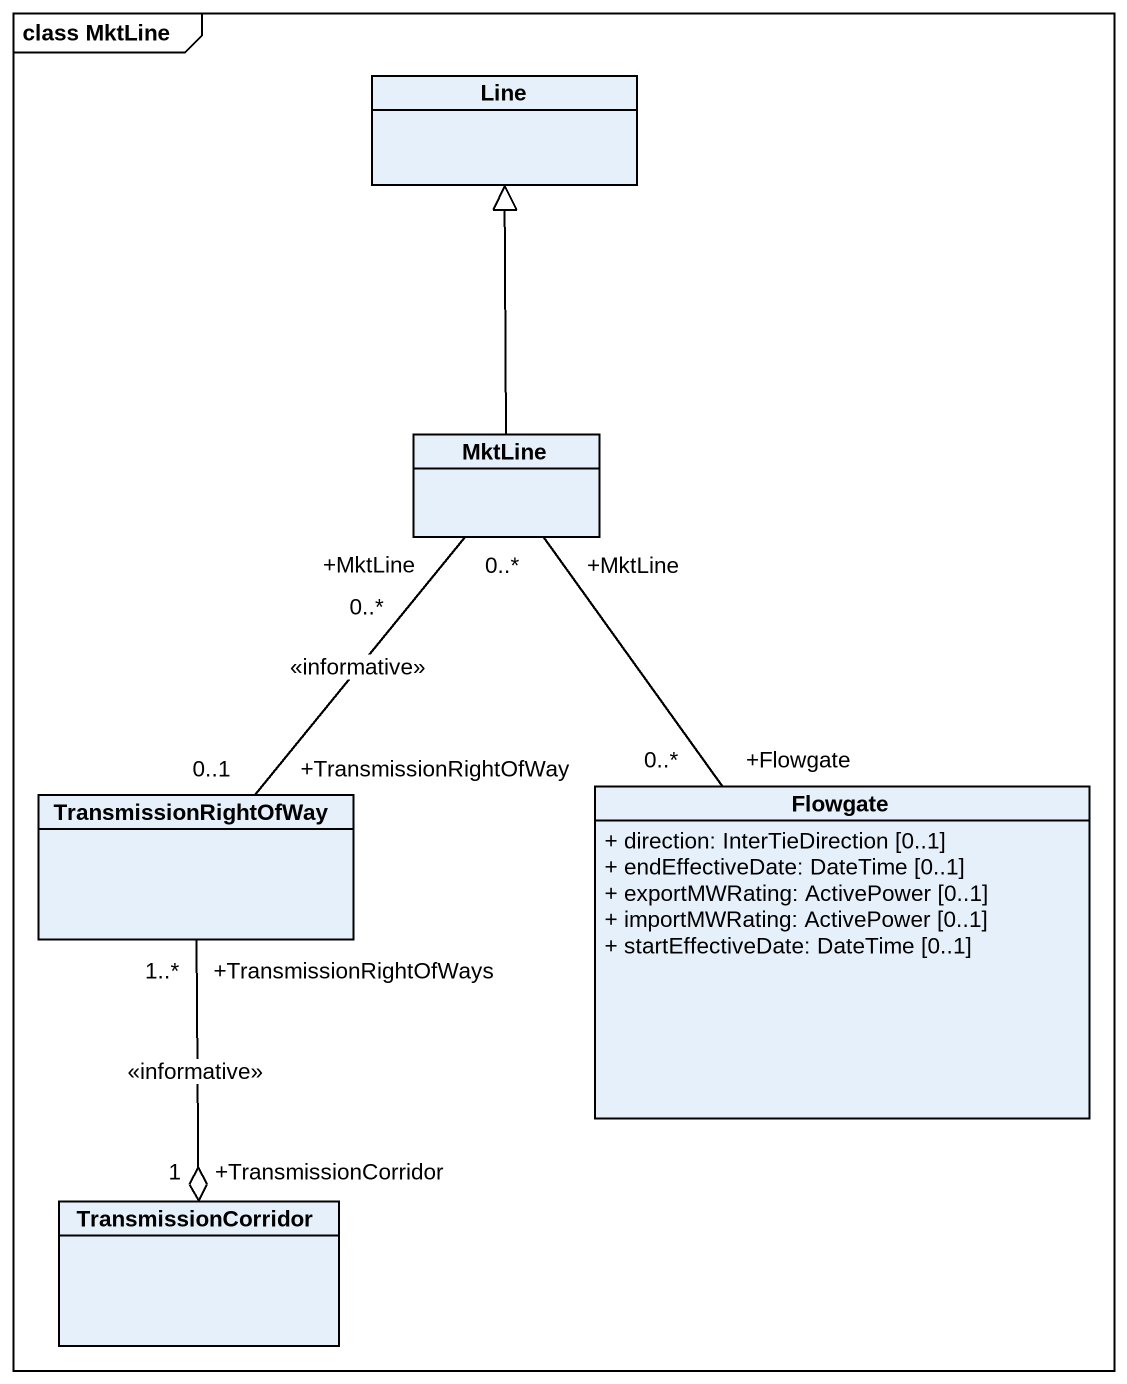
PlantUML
@startuml
mainframe class MktLine
hide circle
hide empty members
skinparam classAttributeIconSize 0
class Line
class MktLine
class TransmissionRightOfWay
class Flowgate {
  + direction: InterTieDirection [0..1]
  + endEffectiveDate: DateTime [0..1]
  + exportMWRating: ActivePower [0..1]
  + importMWRating: ActivePower [0..1]
  + startEffectiveDate: DateTime [0..1]
}
class TransmissionCorridor
MktLine -up-|> Line
MktLine "+MktLine\n0..*" -- "+TransmissionRightOfWay\n0..1" TransmissionRightOfWay : <<informative>>
Flowgate "+Flowgate\n0..*" -up- "+MktLine\n0..*" MktLine
TransmissionCorridor "+TransmissionCorridor\n1" o-up- "+TransmissionRightOfWays\n1..*" TransmissionRightOfWay : <<informative>>
@enduml
